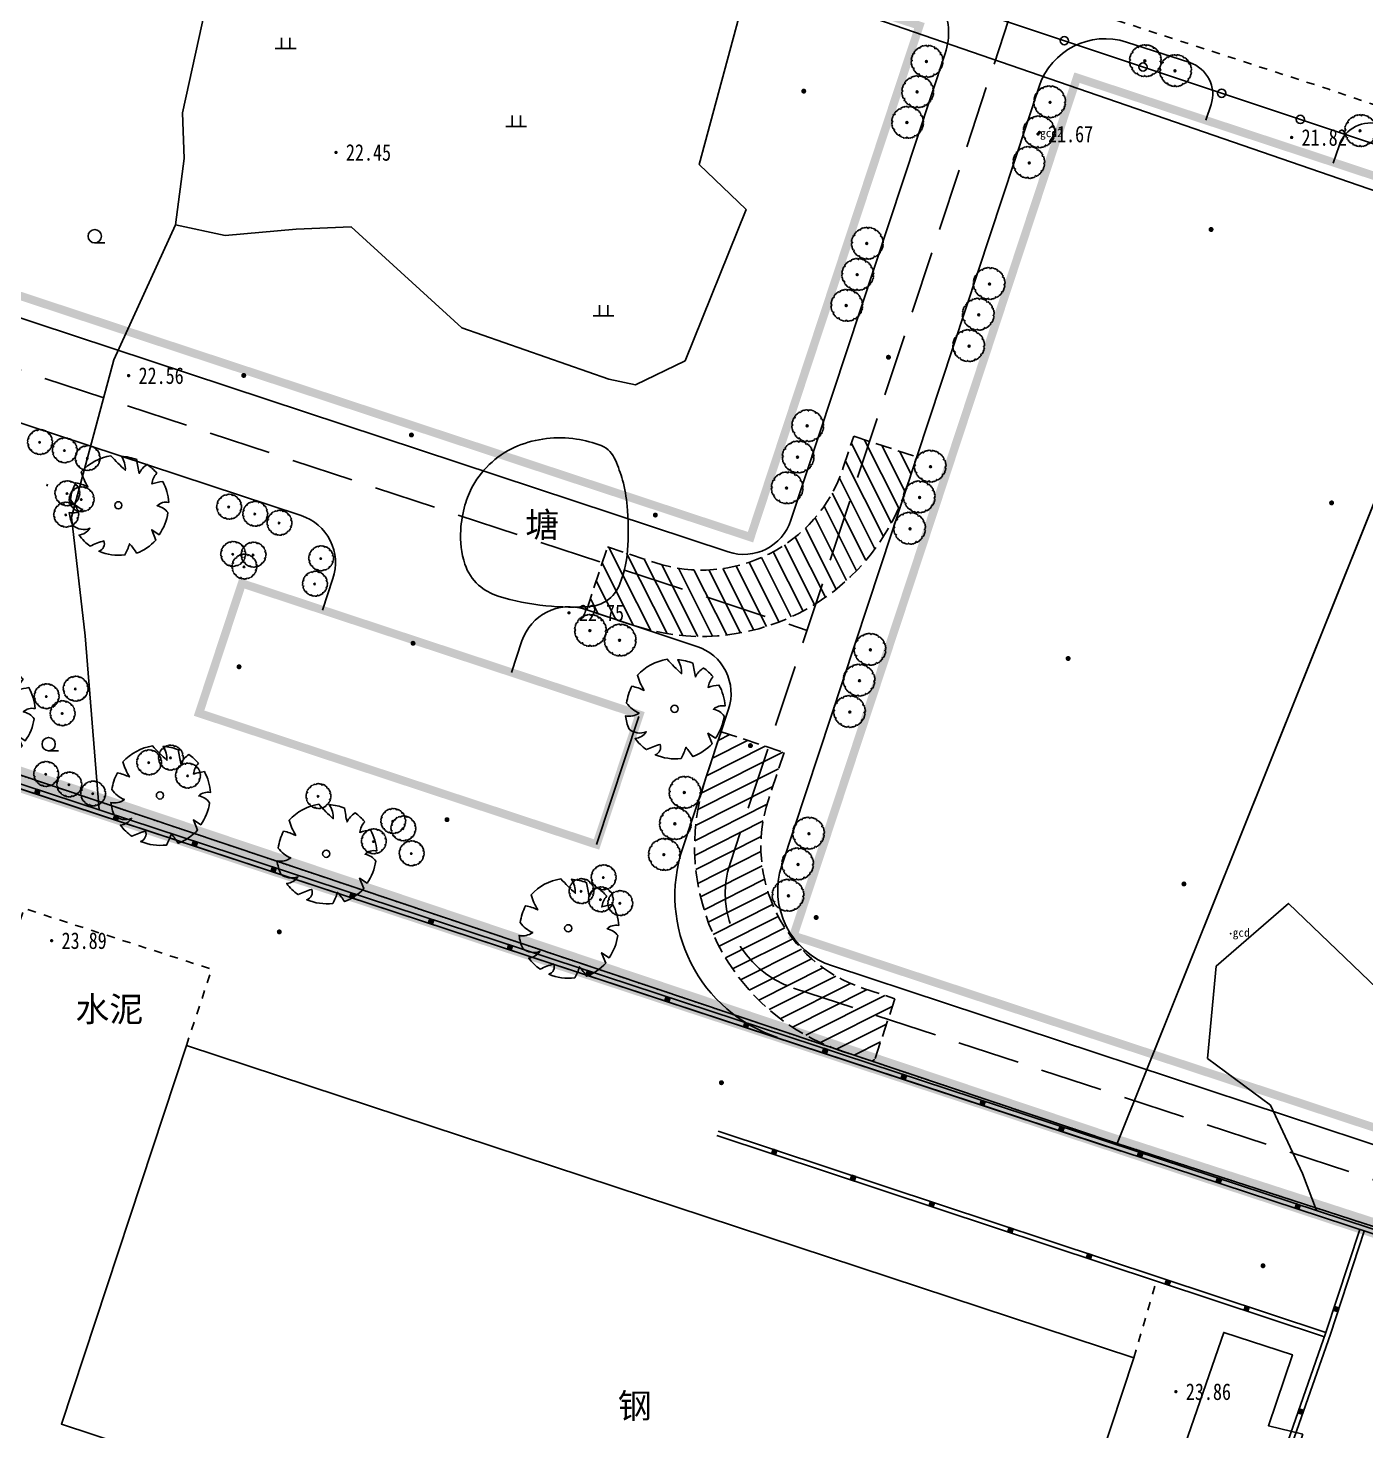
# Model space of a CAD drawing. Extents: x 423070 to 423610, y 3455986 to 3456411.
# Drawn here: x 423301.1 to 423381.7, y 3456156.4 to 3456241 of the extents above; entities that cross this region are included whole.
import ezdxf
from ezdxf.enums import TextEntityAlignment as Align

# ---------------------------------------------------------------- set-up
doc = ezdxf.new("R2010")
doc.units = 0
doc.header["$LTSCALE"] = 0.5
doc.header["$PDSIZE"] = 0.2
for name, pattern in [('ACAD_ISO10W100', [18, 12, -3, 0, -3]), ('CENTERX2', [4, 2.5, -0.5, 0.5, -0.5]), ('DASH', [0.35, 0.25, -0.1]), ('X6', [2, 1, -1])]:
    doc.linetypes.add(name, pattern=pattern)
doc.layers.get('0').update_dxf_attribs({"linetype": 'CONTINUOUS'})
for name, color, linetype in [('0 - 绿化2', 74, 'CONTINUOUS'), ('0 - 规划--用地红线', 6, 'CONTINUOUS'), ('0 - 转弯半径', 2, 'CONTINUOUS'), ('AXIS_外部', 171, 'CONTINUOUS'), ('DLSS', 4, 'CONTINUOUS'), ('GCD', 1, 'CONTINUOUS'), ('GIS_LX', 7, 'CONTINUOUS'), ('JMD', 6, 'CONTINUOUS'), ('LV', 3, 'CONTINUOUS'), ('SXSS', 5, 'CONTINUOUS'), ('TREE', 3, 'CONTINUOUS'), ('ZBTZ', 3, 'CONTINUOUS'), ('ZDH', 1, 'CONTINUOUS'), ('围墙线', 32, 'CONTINUOUS'), ('道路中线', 1, 'CENTERX2'), ('道路线', 142, 'CONTINUOUS')]:
    doc.layers.add(name, color=color, linetype=linetype)
doc.layers.add('ASSIST', color=7, linetype='CONTINUOUS', plot=False)
doc.styles.get("Standard").update_dxf_attribs({"font": 'rs.shx', "bigfont": 'hztxt.shx'})
doc.styles.add('宋体', font='')
doc.styles.add('正等线体', font='simhei.ttf')
doc.styles.get('宋体').set_extended_font_data('SimSun')
doc.linetypes.add('10421', pattern='A,2,[150,AAA.SHX,S=0.5,R=0,X=0,Y=0.5],1e-11', length=2.00000000001)
doc.linetypes.add('1161', pattern='A,0,[149,AAA.SHX,S=0.15,R=0,X=0,Y=0],-1.6', length=1.6)
doc.linetypes.add('FENCELINE2', pattern='A,0.25,-0.1,[132,ltypeshp.shx,S=0.1,R=0,X=-0.1,Y=0],-0.1,1', length=1.45)

# ---------------------------------------------------------------- blocks, each defined once
blk = doc.blocks.new('GC200')
at = {"linetype": 'Continuous', "const_width": 0.2, "flags": 128}
blk.add_lwpolyline([(-0.1, 0, 1), (0.1, 0, 1)], format="xyb", close=True, dxfattribs=at)
blk = doc.blocks.new('gc208')
at = {"color": 250}
blk.add_line((0, -0.8), (1.2, -0.8), dxfattribs=at)
blk.add_circle((0, 0), 0.8, dxfattribs=at)
blk = doc.blocks.new('gc119')
at = {"color": 250}
for p, q in [((-1.25, 0), (1.25, 0)), ((-0.5, 1.3), (-0.5, 0)), ((0.5, 1.3), (0.5, 0))]:
    blk.add_line(p, q, dxfattribs=at)
blk = doc.blocks.new('gc164')
at = {"color": 250, "const_width": 0.3}
blk.add_lwpolyline([(-0.15, 0, 1), (0.15, 0, 1)], format="xyb", close=True, dxfattribs=at)
blk = doc.blocks.new('DX QQ')
at = {"color": 250}
for p, q in [((423301.5357879794, 3456195.112574907), (423301.4576506265, 3456194.875099532)), ((423301.7732633551, 3456195.034437554), (423301.5357879794, 3456195.112574907)), ((423301.4576506265, 3456194.875099532), (423301.6951260023, 3456194.796962179)), ((423301.6951260023, 3456194.796962179), (423301.7732633551, 3456195.034437554)), ((423306.2852954945, 3456193.54982785), (423306.2071581417, 3456193.312352475)), ((423306.5227708702, 3456193.471690497), (423306.2852954945, 3456193.54982785)), ((423306.4446335174, 3456193.234215122), (423306.5227708702, 3456193.471690497)), ((423306.2071581417, 3456193.312352475), (423306.4446335174, 3456193.234215122)), ((423311.0348030096, 3456191.987080793), (423310.9566656568, 3456191.749605418)), ((423310.9566656568, 3456191.749605418), (423311.1941410325, 3456191.671468065)), ((423311.2722783854, 3456191.90894344), (423311.0348030096, 3456191.987080793)), ((423311.1941410325, 3456191.671468065), (423311.2722783854, 3456191.90894344)), ((423315.7843105246, 3456190.424333737), (423315.7061731718, 3456190.186858361)), ((423315.7061731718, 3456190.186858361), (423315.9436485476, 3456190.108721008)), ((423316.0217859004, 3456190.346196384), (423315.7843105246, 3456190.424333737)), ((423315.9436485476, 3456190.108721008), (423316.0217859004, 3456190.346196384)), ((423320.5338180398, 3456188.86158668), (423320.4556806869, 3456188.624111304)), ((423320.4556806869, 3456188.624111304), (423320.6931560627, 3456188.545973951)), ((423320.7712934155, 3456188.783449327), (423320.5338180398, 3456188.86158668)), ((423320.6931560627, 3456188.545973951), (423320.7712934155, 3456188.783449327)), ((423325.2833255549, 3456187.298839623), (423325.205188202, 3456187.061364247)), ((423325.205188202, 3456187.061364247), (423325.4426635778, 3456186.983226894)), ((423325.5208009306, 3456187.22070227), (423325.2833255549, 3456187.298839623)), ((423325.4426635778, 3456186.983226894), (423325.5208009306, 3456187.22070227)), ((423330.03283307, 3456185.736092566), (423329.9546957171, 3456185.49861719)), ((423329.9546957171, 3456185.49861719), (423330.1921710929, 3456185.420479837)), ((423330.2703084457, 3456185.657955213), (423330.03283307, 3456185.736092566)), ((423330.1921710929, 3456185.420479837), (423330.2703084457, 3456185.657955213)), ((423334.782340585, 3456184.173345509), (423334.7042032322, 3456183.935870133)), ((423335.0198159608, 3456184.095208155), (423334.782340585, 3456184.173345509)), ((423334.941678608, 3456183.85773278), (423335.0198159608, 3456184.095208155)), ((423334.7042032322, 3456183.935870133), (423334.941678608, 3456183.85773278)), ((423339.5318481001, 3456182.610598451), (423339.4537107473, 3456182.373123076)), ((423339.4537107473, 3456182.373123076), (423339.6911861231, 3456182.294985723)), ((423339.7693234759, 3456182.532461098), (423339.5318481001, 3456182.610598451)), ((423339.6911861231, 3456182.294985723), (423339.7693234759, 3456182.532461098)), ((423344.2813556152, 3456181.047851395), (423344.2032182624, 3456180.810376019)), ((423344.2032182624, 3456180.810376019), (423344.4406936382, 3456180.732238666)), ((423344.518830991, 3456180.969714042), (423344.2813556152, 3456181.047851395)), ((423344.4406936382, 3456180.732238666), (423344.518830991, 3456180.969714042)), ((423349.0308631303, 3456179.485104338), (423348.9527257775, 3456179.247628962)), ((423348.9527257775, 3456179.247628962), (423349.1902011532, 3456179.169491609)), ((423349.2683385061, 3456179.406966985), (423349.0308631303, 3456179.485104338)), ((423349.1902011532, 3456179.169491609), (423349.2683385061, 3456179.406966985)), ((423353.7803706454, 3456177.922357281), (423353.7022332926, 3456177.684881905)), ((423353.7022332926, 3456177.684881905), (423353.9397086683, 3456177.606744552)), ((423354.0178460212, 3456177.844219928), (423353.7803706454, 3456177.922357281)), ((423353.9397086683, 3456177.606744552), (423354.0178460212, 3456177.844219928)), ((423358.5298781605, 3456176.359610224), (423358.4517408077, 3456176.122134848)), ((423358.4517408077, 3456176.122134848), (423358.6892161834, 3456176.043997495)), ((423358.7673535363, 3456176.281472871), (423358.5298781605, 3456176.359610224)), ((423358.6892161834, 3456176.043997495), (423358.7673535363, 3456176.281472871)), ((423363.2793856756, 3456174.796863167), (423363.2012483227, 3456174.559387791)), ((423363.5168610513, 3456174.718725814), (423363.2793856756, 3456174.796863167)), ((423363.2012483227, 3456174.559387791), (423363.4387236985, 3456174.481250438)), ((423363.4387236985, 3456174.481250438), (423363.5168610513, 3456174.718725814)), ((423345.9718809632, 3456173.399056753), (423345.8932121508, 3456173.161756905)), ((423345.8932121508, 3456173.161756905), (423346.130511999, 3456173.083088093)), ((423346.2091808114, 3456173.320387941), (423345.9718809632, 3456173.399056753)), ((423346.130511999, 3456173.083088093), (423346.2091808114, 3456173.320387941)), ((423368.0288931907, 3456173.23411611), (423367.9507558378, 3456172.996640734)), ((423368.2663685664, 3456173.155978756), (423368.0288931907, 3456173.23411611)), ((423368.1882312136, 3456172.918503381), (423368.2663685664, 3456173.155978756)), ((423367.9507558378, 3456172.996640734), (423368.1882312136, 3456172.918503381)), ((423350.7178779271, 3456171.825680505), (423350.6392091146, 3456171.588380657)), ((423350.6392091146, 3456171.588380657), (423350.8765089628, 3456171.509711844)), ((423350.9551777752, 3456171.747011693), (423350.7178779271, 3456171.825680505)), ((423350.8765089628, 3456171.509711844), (423350.9551777752, 3456171.747011693)), ((423372.7784007058, 3456171.671369053), (423372.7002633529, 3456171.433893677)), ((423372.7002633529, 3456171.433893677), (423372.9377387287, 3456171.355756324)), ((423373.0158760815, 3456171.5932317), (423372.7784007058, 3456171.671369053)), ((423372.9377387287, 3456171.355756324), (423373.0158760815, 3456171.5932317)), ((423355.4638748909, 3456170.252304256), (423355.3852060785, 3456170.015004408)), ((423355.3852060785, 3456170.015004408), (423355.6225059266, 3456169.936335596)), ((423355.7011747391, 3456170.173635444), (423355.4638748909, 3456170.252304256)), ((423355.6225059266, 3456169.936335596), (423355.7011747391, 3456170.173635444)), ((423377.5279082208, 3456170.108621996), (423377.449770868, 3456169.87114662)), ((423377.449770868, 3456169.87114662), (423377.6872462438, 3456169.793009267)), ((423377.7653835966, 3456170.030484643), (423377.5279082208, 3456170.108621996)), ((423377.6872462438, 3456169.793009267), (423377.7653835966, 3456170.030484643)), ((423360.2098718547, 3456168.678928008), (423360.1312030423, 3456168.441628159)), ((423360.1312030423, 3456168.441628159), (423360.3685028905, 3456168.362959347)), ((423360.4471717029, 3456168.600259196), (423360.2098718547, 3456168.678928008)), ((423360.3685028905, 3456168.362959347), (423360.4471717029, 3456168.600259196)), ((423364.9558688186, 3456167.105551759), (423364.8772000061, 3456166.868251911)), ((423364.8772000061, 3456166.868251911), (423365.1144998543, 3456166.789583099)), ((423365.1931686667, 3456167.026882947), (423364.9558688186, 3456167.105551759)), ((423365.1144998543, 3456166.789583099), (423365.1931686667, 3456167.026882947)), ((423369.7018657824, 3456165.532175511), (423369.6231969699, 3456165.294875663)), ((423369.9391656306, 3456165.453506699), (423369.7018657824, 3456165.532175511)), ((423369.8604968181, 3456165.21620685), (423369.9391656306, 3456165.453506699)), ((423369.6231969699, 3456165.294875663), (423369.8604968181, 3456165.21620685)), ((423374.4478627463, 3456163.958799263), (423374.3691939338, 3456163.721499414)), ((423374.6851625944, 3456163.88013045), (423374.4478627463, 3456163.958799263)), ((423374.606493782, 3456163.642830602), (423374.6851625944, 3456163.88013045)), ((423379.8312050347, 3456163.923881912), (423379.7531289995, 3456163.68638637)), ((423380.0687005772, 3456163.845805877), (423379.8312050347, 3456163.923881912)), ((423379.9906245421, 3456163.608310335), (423380.0687005772, 3456163.845805877)), ((423374.3691939338, 3456163.721499414), (423374.606493782, 3456163.642830602)), ((423379.7531289995, 3456163.68638637), (423379.9906245421, 3456163.608310335)), ((423377.6984959862, 3456157.746025027), (423377.6157260556, 3456157.510124331)), ((423377.6157260556, 3456157.510124331), (423377.851626752, 3456157.427354401)), ((423377.9343966827, 3456157.663255097), (423377.6984959862, 3456157.746025027)), ((423377.851626752, 3456157.427354401), (423377.9343966827, 3456157.663255097))]:
    blk.add_line(p, q, dxfattribs=at)
at = {"color": 250, "linetype": 'Continuous', "flags": 128}
blk.add_lwpolyline([(423396.546314216, 3456248.126778239), (423268.5258705572, 3456291.167449122), (423238.8494922072, 3456216.692342758), (423366.7200000008, 3456173.743884472), (423512.75, 3456126.452884479), (423525.7299999967, 3456165.742884479), (423517.7700000033, 3456186.892884479), (423510.4299999989, 3456189.392884478), (423509.6099999993, 3456190.144884479), (423509.539999999, 3456191.252884477), (423514.2400000023, 3456198.78388448), (423392.6499999989, 3456238.40988448)], close=True, dxfattribs=at)
at = {"color": 250, "linetype": 'Continuous'}
for centre in [(423363.5401471806, 3456240.23355179), (423368.2829121985, 3456238.650459883), (423373.0256772164, 3456237.067367976), (423377.7684422342, 3456235.484276069)]:
    blk.add_ellipse(centre, major_axis=(-0.1767766953947821, 0.1767766953947821), ratio=0.9999999986180679, start_param=0.463235836844591, end_param=6.746421144024177, dxfattribs=at)
for points in [[(423301.6154569908, 3456194.954768543), (423301.5357879794, 3456195.112574907), (423301.4576506265, 3456194.875099532)], [(423301.6154569908, 3456194.954768543), (423301.7732633551, 3456195.034437554), (423301.5357879794, 3456195.112574907)], [(423301.6154569908, 3456194.954768543), (423301.4576506265, 3456194.875099532), (423301.6951260023, 3456194.796962179)], [(423301.6154569908, 3456194.954768543), (423301.6951260023, 3456194.796962179), (423301.7732633551, 3456195.034437554)], [(423306.3649645059, 3456193.392021486), (423306.2852954945, 3456193.54982785), (423306.2071581417, 3456193.312352475)], [(423306.3649645059, 3456193.392021486), (423306.2071581417, 3456193.312352475), (423306.4446335174, 3456193.234215122)], [(423306.3649645059, 3456193.392021486), (423306.5227708702, 3456193.471690497), (423306.2852954945, 3456193.54982785)], [(423306.3649645059, 3456193.392021486), (423306.4446335174, 3456193.234215122), (423306.5227708702, 3456193.471690497)], [(423311.1144720211, 3456191.829274429), (423311.0348030096, 3456191.987080793), (423310.9566656568, 3456191.749605418)], [(423311.1144720211, 3456191.829274429), (423310.9566656568, 3456191.749605418), (423311.1941410325, 3456191.671468065)], [(423311.1144720211, 3456191.829274429), (423311.2722783854, 3456191.90894344), (423311.0348030096, 3456191.987080793)], [(423311.1144720211, 3456191.829274429), (423311.1941410325, 3456191.671468065), (423311.2722783854, 3456191.90894344)], [(423315.8639795361, 3456190.266527372), (423315.7843105246, 3456190.424333737), (423315.7061731718, 3456190.186858361)], [(423315.8639795361, 3456190.266527372), (423315.7061731718, 3456190.186858361), (423315.9436485476, 3456190.108721008)], [(423315.8639795361, 3456190.266527372), (423316.0217859004, 3456190.346196384), (423315.7843105246, 3456190.424333737)], [(423315.8639795361, 3456190.266527372), (423315.9436485476, 3456190.108721008), (423316.0217859004, 3456190.346196384)], [(423320.6134870512, 3456188.703780315), (423320.5338180398, 3456188.86158668), (423320.4556806869, 3456188.624111304)], [(423320.6134870512, 3456188.703780315), (423320.4556806869, 3456188.624111304), (423320.6931560627, 3456188.545973951)], [(423320.6134870512, 3456188.703780315), (423320.7712934155, 3456188.783449327), (423320.5338180398, 3456188.86158668)], [(423320.6134870512, 3456188.703780315), (423320.6931560627, 3456188.545973951), (423320.7712934155, 3456188.783449327)], [(423325.3629945663, 3456187.141033258), (423325.2833255549, 3456187.298839623), (423325.205188202, 3456187.061364247)], [(423325.3629945663, 3456187.141033258), (423325.205188202, 3456187.061364247), (423325.4426635778, 3456186.983226894)], [(423325.3629945663, 3456187.141033258), (423325.5208009306, 3456187.22070227), (423325.2833255549, 3456187.298839623)], [(423325.3629945663, 3456187.141033258), (423325.4426635778, 3456186.983226894), (423325.5208009306, 3456187.22070227)], [(423330.1125020814, 3456185.578286201), (423330.03283307, 3456185.736092566), (423329.9546957171, 3456185.49861719)], [(423330.1125020814, 3456185.578286201), (423329.9546957171, 3456185.49861719), (423330.1921710929, 3456185.420479837)], [(423330.1125020814, 3456185.578286201), (423330.2703084457, 3456185.657955213), (423330.03283307, 3456185.736092566)], [(423330.1125020814, 3456185.578286201), (423330.1921710929, 3456185.420479837), (423330.2703084457, 3456185.657955213)], [(423334.8620095965, 3456184.015539144), (423334.782340585, 3456184.173345509), (423334.7042032322, 3456183.935870133)], [(423334.8620095965, 3456184.015539144), (423335.0198159608, 3456184.095208155), (423334.782340585, 3456184.173345509)], [(423334.8620095965, 3456184.015539144), (423334.941678608, 3456183.85773278), (423335.0198159608, 3456184.095208155)], [(423334.8620095965, 3456184.015539144), (423334.7042032322, 3456183.935870133), (423334.941678608, 3456183.85773278)], [(423339.6115171116, 3456182.452792087), (423339.5318481001, 3456182.610598451), (423339.4537107473, 3456182.373123076)], [(423339.6115171116, 3456182.452792087), (423339.4537107473, 3456182.373123076), (423339.6911861231, 3456182.294985723)], [(423339.6115171116, 3456182.452792087), (423339.7693234759, 3456182.532461098), (423339.5318481001, 3456182.610598451)], [(423339.6115171116, 3456182.452792087), (423339.6911861231, 3456182.294985723), (423339.7693234759, 3456182.532461098)], [(423344.3610246267, 3456180.890045031), (423344.2813556152, 3456181.047851395), (423344.2032182624, 3456180.810376019)], [(423344.3610246267, 3456180.890045031), (423344.2032182624, 3456180.810376019), (423344.4406936382, 3456180.732238666)], [(423344.3610246267, 3456180.890045031), (423344.518830991, 3456180.969714042), (423344.2813556152, 3456181.047851395)], [(423344.3610246267, 3456180.890045031), (423344.4406936382, 3456180.732238666), (423344.518830991, 3456180.969714042)], [(423349.1105321418, 3456179.327297973), (423349.0308631303, 3456179.485104338), (423348.9527257775, 3456179.247628962)], [(423349.1105321418, 3456179.327297973), (423348.9527257775, 3456179.247628962), (423349.1902011532, 3456179.169491609)], [(423349.1105321418, 3456179.327297973), (423349.2683385061, 3456179.406966985), (423349.0308631303, 3456179.485104338)], [(423349.1105321418, 3456179.327297973), (423349.1902011532, 3456179.169491609), (423349.2683385061, 3456179.406966985)], [(423353.8600396569, 3456177.764550916), (423353.7803706454, 3456177.922357281), (423353.7022332926, 3456177.684881905)], [(423353.8600396569, 3456177.764550916), (423353.7022332926, 3456177.684881905), (423353.9397086683, 3456177.606744552)], [(423353.8600396569, 3456177.764550916), (423354.0178460212, 3456177.844219928), (423353.7803706454, 3456177.922357281)], [(423353.8600396569, 3456177.764550916), (423353.9397086683, 3456177.606744552), (423354.0178460212, 3456177.844219928)], [(423358.609547172, 3456176.201803859), (423358.5298781605, 3456176.359610224), (423358.4517408077, 3456176.122134848)], [(423358.609547172, 3456176.201803859), (423358.4517408077, 3456176.122134848), (423358.6892161834, 3456176.043997495)], [(423358.609547172, 3456176.201803859), (423358.7673535363, 3456176.281472871), (423358.5298781605, 3456176.359610224)], [(423358.609547172, 3456176.201803859), (423358.6892161834, 3456176.043997495), (423358.7673535363, 3456176.281472871)], [(423363.359054687, 3456174.639056802), (423363.2793856756, 3456174.796863167), (423363.2012483227, 3456174.559387791)], [(423363.359054687, 3456174.639056802), (423363.5168610513, 3456174.718725814), (423363.2793856756, 3456174.796863167)], [(423363.359054687, 3456174.639056802), (423363.2012483227, 3456174.559387791), (423363.4387236985, 3456174.481250438)], [(423363.359054687, 3456174.639056802), (423363.4387236985, 3456174.481250438), (423363.5168610513, 3456174.718725814)], [(423346.0511964811, 3456173.241072423), (423345.9718809632, 3456173.399056753), (423345.8932121508, 3456173.161756905)], [(423346.0511964811, 3456173.241072423), (423345.8932121508, 3456173.161756905), (423346.130511999, 3456173.083088093)], [(423346.0511964811, 3456173.241072423), (423346.2091808114, 3456173.320387941), (423345.9718809632, 3456173.399056753)], [(423346.0511964811, 3456173.241072423), (423346.130511999, 3456173.083088093), (423346.2091808114, 3456173.320387941)], [(423368.1085622021, 3456173.076309745), (423368.0288931907, 3456173.23411611), (423367.9507558378, 3456172.996640734)], [(423368.1085622021, 3456173.076309745), (423367.9507558378, 3456172.996640734), (423368.1882312136, 3456172.918503381)], [(423368.1085622021, 3456173.076309745), (423368.2663685664, 3456173.155978756), (423368.0288931907, 3456173.23411611)], [(423368.1085622021, 3456173.076309745), (423368.1882312136, 3456172.918503381), (423368.2663685664, 3456173.155978756)], [(423350.7971934449, 3456171.667696175), (423350.7178779271, 3456171.825680505), (423350.6392091146, 3456171.588380657)], [(423350.7971934449, 3456171.667696175), (423350.6392091146, 3456171.588380657), (423350.8765089628, 3456171.509711844)], [(423350.7971934449, 3456171.667696175), (423350.9551777752, 3456171.747011693), (423350.7178779271, 3456171.825680505)], [(423350.7971934449, 3456171.667696175), (423350.8765089628, 3456171.509711844), (423350.9551777752, 3456171.747011693)], [(423372.8580697172, 3456171.513562689), (423372.7784007058, 3456171.671369053), (423372.7002633529, 3456171.433893677)], [(423372.8580697172, 3456171.513562689), (423372.7002633529, 3456171.433893677), (423372.9377387287, 3456171.355756324)], [(423372.8580697172, 3456171.513562689), (423373.0158760815, 3456171.5932317), (423372.7784007058, 3456171.671369053)], [(423372.8580697172, 3456171.513562689), (423372.9377387287, 3456171.355756324), (423373.0158760815, 3456171.5932317)], [(423355.5431904088, 3456170.094319926), (423355.4638748909, 3456170.252304256), (423355.3852060785, 3456170.015004408)], [(423355.5431904088, 3456170.094319926), (423355.3852060785, 3456170.015004408), (423355.6225059266, 3456169.936335596)], [(423355.5431904088, 3456170.094319926), (423355.7011747391, 3456170.173635444), (423355.4638748909, 3456170.252304256)], [(423355.5431904088, 3456170.094319926), (423355.6225059266, 3456169.936335596), (423355.7011747391, 3456170.173635444)], [(423377.6075772323, 3456169.950815632), (423377.5279082208, 3456170.108621996), (423377.449770868, 3456169.87114662)], [(423377.6075772323, 3456169.950815632), (423377.449770868, 3456169.87114662), (423377.6872462438, 3456169.793009267)], [(423377.6075772323, 3456169.950815632), (423377.7653835966, 3456170.030484643), (423377.5279082208, 3456170.108621996)], [(423377.6075772323, 3456169.950815632), (423377.6872462438, 3456169.793009267), (423377.7653835966, 3456170.030484643)], [(423360.2891873726, 3456168.520943678), (423360.2098718547, 3456168.678928008), (423360.1312030423, 3456168.441628159)], [(423360.2891873726, 3456168.520943678), (423360.1312030423, 3456168.441628159), (423360.3685028905, 3456168.362959347)], [(423360.2891873726, 3456168.520943678), (423360.4471717029, 3456168.600259196), (423360.2098718547, 3456168.678928008)], [(423360.2891873726, 3456168.520943678), (423360.3685028905, 3456168.362959347), (423360.4471717029, 3456168.600259196)], [(423365.0351843364, 3456166.947567429), (423364.9558688186, 3456167.105551759), (423364.8772000061, 3456166.868251911)], [(423365.0351843364, 3456166.947567429), (423364.8772000061, 3456166.868251911), (423365.1144998543, 3456166.789583099)], [(423365.0351843364, 3456166.947567429), (423365.1931686667, 3456167.026882947), (423364.9558688186, 3456167.105551759)], [(423365.0351843364, 3456166.947567429), (423365.1144998543, 3456166.789583099), (423365.1931686667, 3456167.026882947)], [(423369.7811813002, 3456165.374191181), (423369.7018657824, 3456165.532175511), (423369.6231969699, 3456165.294875663)], [(423369.7811813002, 3456165.374191181), (423369.9391656306, 3456165.453506699), (423369.7018657824, 3456165.532175511)], [(423369.7811813002, 3456165.374191181), (423369.8604968181, 3456165.21620685), (423369.9391656306, 3456165.453506699)], [(423369.7811813002, 3456165.374191181), (423369.6231969699, 3456165.294875663), (423369.8604968181, 3456165.21620685)], [(423374.5271782641, 3456163.800814932), (423374.4478627463, 3456163.958799263), (423374.3691939338, 3456163.721499414)], [(423374.5271782641, 3456163.800814932), (423374.3691939338, 3456163.721499414), (423374.606493782, 3456163.642830602)], [(423374.5271782641, 3456163.800814932), (423374.6851625944, 3456163.88013045), (423374.4478627463, 3456163.958799263)], [(423374.5271782641, 3456163.800814932), (423374.606493782, 3456163.642830602), (423374.6851625944, 3456163.88013045)], [(423379.9109147884, 3456163.766096123), (423379.8312050347, 3456163.923881912), (423379.7531289995, 3456163.68638637)], [(423379.9109147884, 3456163.766096123), (423379.7531289995, 3456163.68638637), (423379.9906245421, 3456163.608310335)], [(423379.9109147884, 3456163.766096123), (423380.0687005772, 3456163.845805877), (423379.8312050347, 3456163.923881912)], [(423379.9109147884, 3456163.766096123), (423379.9906245421, 3456163.608310335), (423380.0687005772, 3456163.845805877)], [(423377.7750613691, 3456157.586689714), (423377.6984959862, 3456157.746025027), (423377.6157260556, 3456157.510124331)], [(423377.7750613691, 3456157.586689714), (423377.6157260556, 3456157.510124331), (423377.851626752, 3456157.427354401)], [(423377.7750613691, 3456157.586689714), (423377.9343966827, 3456157.663255097), (423377.6984959862, 3456157.746025027)], [(423377.7750613691, 3456157.586689714), (423377.851626752, 3456157.427354401), (423377.9343966827, 3456157.663255097)]]:
    blk.add_solid(points, dxfattribs=at)
at = {"layer": 'ASSIST', "color": 250, "linetype": 'Continuous'}
blk.add_line((423417.029073181, 3456222.379433878), (423312.750018448, 3456257.186835674), dxfattribs=at)
at = {"layer": 'DLSS', "color": 250, "linetype": 'X6', "flags": 128}
for points in [[(423287.8116447955, 3456212.485615743), (423299.9675773379, 3456249.80601701), (423303.897044678, 3456261.86510086), (423379.475127716, 3456237.30839539), (423419.3937869261, 3456223.62472343), (423416.1105612509, 3456214.052599682), (423405.2742209284, 3456181.388890766), (423404.0578875773, 3456180.910489602), (423397.9229145201, 3456182.962674298)], [(423299.3082687664, 3456183.411590624), (423300.8155085809, 3456187.919363358), (423312.1290537463, 3456184.246358494), (423310.6016089749, 3456179.662817073)], [(423367.7249860101, 3456160.820587924), (423369.0885615722, 3456165.44051053)]]:
    blk.add_lwpolyline(points, dxfattribs=at)
at = {"layer": 'GCD', "color": 250, "linetype": 'Continuous', "flags": 128}
blk.add_lwpolyline([(423238.7456364722, 3456215.477870502), (423366.964984525, 3456173.289410292)], dxfattribs=at)
at = {"layer": 'GIS_LX', "color": 250}
for points in [[(423396.5463142159, 3456248.126778239), (423366.7199999988, 3456173.743884479), (423238.8494922072, 3456216.692342758), (423268.5258705571, 3456291.167449122)], [(423392.6499999985, 3456238.40988448), (423514.2400000021, 3456198.78388448), (423509.5399999991, 3456191.252884478), (423509.6099999994, 3456190.144884479), (423510.4299999997, 3456189.392884479), (423517.7700000033, 3456186.892884479), (423525.7299999967, 3456165.742884479), (423512.75, 3456126.452884479), (423366.7199999988, 3456173.743884479)]]:
    blk.add_lwpolyline(points, close=True, dxfattribs=at)
blk.add_lwpolyline([(423366.7199999988, 3456173.743884479), (423238.8494922072, 3456216.692342758), (423268.5258705571, 3456291.167449122), (423396.5463142159, 3456248.126778239), (423392.6499999987, 3456238.40988448)], dxfattribs=at)
at = {"layer": 'JMD', "color": 250, "linetype": 'Continuous'}
for p, q in [((423410.8928618668, 3456158.835667285), (423238.5591348369, 3456215.539235787)), ((423410.9807005868, 3456159.101532808), (423238.6466486721, 3456215.805208208)), ((423379.2244005642, 3456162.080312778), (423342.5832997788, 3456174.22744185)), ((423379.3125096341, 3456162.346088608), (423342.6714088487, 3456174.49321768)), ((423381.3536877215, 3456168.555044991), (423379.3125096341, 3456162.346088608)), ((423381.6196827291, 3456168.467599832), (423379.5785046418, 3456162.258643448)), ((423379.3125096341, 3456162.346088608), (423357.622185767, 3456100.526989991)), ((423379.5767184141, 3456162.253386286), (423357.886394547, 3456100.434287669))]:
    blk.add_line(p, q, dxfattribs=at)
at = {"layer": 'JMD', "color": 250, "linetype": 'Continuous', "flags": 128}
for points in [[(423310.6016089749, 3456179.662817073), (423367.7249860101, 3456160.820587924), (423360.1918132259, 3456137.982511504), (423303.0684361907, 3456156.824740652)], [(423377.915119005, 3456156.217885531), (423375.8415675458, 3456156.729919414), (423377.2835200085, 3456161.004811123), (423373.1483337957, 3456162.350389566), (423367.7637296771, 3456146.800090578), (423374.0049220587, 3456144.563638069)]]:
    blk.add_lwpolyline(points, close=True, dxfattribs=at)
at = {"layer": 'SXSS', "color": 250, "linetype": '10421', "flags": 128}
blk.add_lwpolyline([(423327.8749156696, 3456213.397073206, 0.06087025581713711), (423327.3984885699, 3456212.236075641, 0.04986276475617878), (423327.1423753956, 3456210.727535772, 0.09596693135838198), (423327.3960392512, 3456208.67258227, 0.1330829500552437), (423328.2196393614, 3456207.41214289, 0.1075064715285905), (423329.3918444128, 3456206.751499664, 0.04879340632073886), (423332.2701573131, 3456206.163488233, 0.04656158299394387), (423334.9987117485, 3456206.133603917, 0.130074415129086), (423335.9328606258, 3456206.464888233, 0.1521235763718487), (423336.7393287275, 3456207.484153493, 0.08142021374153795), (423337.2255793278, 3456209.823338144, 0.03158404376768109), (423337.1770112818, 3456212.172001808, 0.04650685614581271), (423336.8961357555, 3456213.744350095, 0.03628549970378913), (423336.470400135, 3456214.939306903, 0.07529179680897964), (423336.1416040787, 3456215.457855405, 0.1253362779413549), (423335.6174440035, 3456215.821111241, 0.0509214433566029), (423334.1180938449, 3456216.211797046, 0.06736144744199618), (423332.3095276491, 3456216.245489652, 0.06844538528934642), (423330.5855222005, 3456215.800556151, 0.08424048129921448), (423329.0305275531, 3456214.831423461, 0.08379141525859754)], format="xyb", close=True, dxfattribs=at)
at = {"layer": 'ZBTZ', "color": 250, "linetype": '1161', "flags": 128}
for points in [[(423337.6719165912, 3456219.490904199), (423340.6705428814, 3456220.936173307), (423344.348254287, 3456230.065761345), (423341.511561511, 3456232.767378441), (423344.5912866854, 3456244.175847362), (423312.7886734196, 3456254.911947351), (423311.9302159457, 3456243.040134971), (423310.3703380342, 3456235.881221721), (423310.4610103096, 3456233.132974139), (423309.9382666198, 3456229.134757652), (423312.9381811499, 3456228.489708782), (423317.2291977672, 3456228.869149155), (423320.5328998807, 3456229.020925778), (423327.2031597263, 3456222.930767877), (423336.077246485, 3456219.832023419), (423337.6719165912, 3456219.490904199)], [(423344.5912866854, 3456244.175847362), (423413.8935864517, 3456220.274833144), (423412.2272218073, 3456213.209403072), (423415.4754003593, 3456212.138050132)], [(423309.9382666198, 3456229.134757652), (423306.2289379578, 3456220.990621274), (423303.6683035454, 3456211.508602155), (423304.4967428905, 3456204.359461151), (423305.3394669137, 3456193.861037134)], [(423395.4874215341, 3456170.026878363), (423389.078995007, 3456176.001456805), (423382.3988333952, 3456183.091241577), (423377.0446437871, 3456188.215941463), (423372.6935209624, 3456184.439519684), (423372.1600769143, 3456178.873200963), (423375.9618227077, 3456176.056860803), (423377.8954689735, 3456171.930594528), (423378.7389654154, 3456169.710143614)]]:
    blk.add_lwpolyline(points, dxfattribs=at)
at = {"layer": 'ZDH', "color": 250, "linetype": 'Continuous'}
for p in [(423361.951, 3456234.609, 21.666), (423373.565, 3456186.399, 22.023)]:
    blk.add_point(p, dxfattribs=at)
at = {"layer": 'GCD', "color": 250, "linetype": 'Continuous'}
ref = blk.add_blockref('GC200', (423361.951, 3456234.609, 21.666), dxfattribs=dict(at, xscale=0.5, yscale=0.5, zscale=0.5))
ref.add_attrib('height', '21.67', dxfattribs={"linetype": 'Continuous', "height": 1, "style": '正等线体', "width": 0.8}).set_placement((423362.551, 3456234.609, 21.666), align=Align.MIDDLE_LEFT)
ref = blk.add_blockref('GC200', (423377.2416, 3456234.3997, 21.82), dxfattribs=dict(at, xscale=0.5, yscale=0.5, zscale=0.5))
ref.add_attrib('height', '21.82', dxfattribs={"linetype": 'Continuous', "height": 1, "style": '正等线体', "width": 0.8}).set_placement((423377.8416, 3456234.3997, 21.82), align=Align.MIDDLE_LEFT)
ref = blk.add_blockref('GC200', (423319.6221, 3456233.498, 22.4512), dxfattribs=dict(at, xscale=0.5, yscale=0.5, zscale=0.5))
ref.add_attrib('height', '22.45', dxfattribs={"linetype": 'Continuous', "height": 1, "style": '正等线体', "width": 0.8}).set_placement((423320.2221, 3456233.498, 22.4512), align=Align.MIDDLE_LEFT)
ref = blk.add_blockref('GC200', (423307.1183, 3456220.0408, 22.5605), dxfattribs=dict(at, xscale=0.5, yscale=0.5, zscale=0.5))
ref.add_attrib('height', '22.56', dxfattribs={"linetype": 'Continuous', "height": 1, "style": '正等线体', "width": 0.8}).set_placement((423307.7183, 3456220.0408, 22.5605), align=Align.MIDDLE_LEFT)
ref = blk.add_blockref('GC200', (423333.6682, 3456205.7385, 22.7461), dxfattribs=dict(at, xscale=0.5, yscale=0.5, zscale=0.5))
ref.add_attrib('height', '22.75', dxfattribs={"linetype": 'Continuous', "height": 1, "style": '正等线体', "width": 0.8}).set_placement((423334.2682, 3456205.7385, 22.7461), align=Align.MIDDLE_LEFT)
ref = blk.add_blockref('GC200', (423302.476, 3456185.9745, 23.8859), dxfattribs=dict(at, xscale=0.5, yscale=0.5, zscale=0.5))
ref.add_attrib('height', '23.89', dxfattribs={"linetype": 'Continuous', "height": 1, "style": '正等线体', "width": 0.8}).set_placement((423303.076, 3456185.9745, 23.8859), align=Align.MIDDLE_LEFT)
ref = blk.add_blockref('GC200', (423370.263, 3456158.7818, 23.8608), dxfattribs=dict(at, xscale=0.5, yscale=0.5, zscale=0.5))
ref.add_attrib('height', '23.86', dxfattribs={"linetype": 'Continuous', "height": 1, "style": '正等线体', "width": 0.8}).set_placement((423370.863, 3456158.7818, 23.8608), align=Align.MIDDLE_LEFT)
at = {"layer": 'ZBTZ', "color": 250, "linetype": 'Continuous', "xscale": 0.5, "yscale": 0.5}
for name, p in [('gc119', (423316.5873204633, 3456239.759201947)), ('gc164', (423347.8244678611, 3456237.192923099)), ('gc119', (423330.4880108104, 3456235.070267671)), ('gc164', (423372.3834084225, 3456228.852564488)), ('gc208', (423305.0755932252, 3456228.445251899)), ('gc119', (423335.7526395658, 3456223.636132964)), ('gc164', (423352.9317269797, 3456221.146843566)), ('gc164', (423314.059555823, 3456220.050598932)), ('gc164', (423324.1719948363, 3456216.462063166)), ('gc164', (423379.6504731269, 3456212.367794313)), ('gc164', (423338.8768500457, 3456211.634173693)), ('gc164', (423324.266502686, 3456203.902189168)), ('gc164', (423363.7636509358, 3456202.987439603)), ('gc164', (423313.7760303309, 3456202.485661912)), ('gc208', (423302.2963446826, 3456197.823822127)), ('gc164', (423344.6103068304, 3456197.732947879)), ('gc164', (423326.3138366157, 3456193.267706141)), ('gc164', (423370.7481228106, 3456189.392212864)), ('gc164', (423348.5731370265, 3456187.370216785)), ('gc164', (423316.2046444336, 3456186.505297923)), ('gc164', (423342.8604844431, 3456177.409184453)), ('gc164', (423375.5157085552, 3456166.373377486))]:
    blk.add_blockref(name, p, dxfattribs=at)
at = {"layer": 'DLSS', "color": 250, "linetype": 'X6', "style": '宋体'}
blk.add_text('水泥', height=1.5, dxfattribs=at).set_placement((423305.9578149329, 3456181.870389347), align=Align.MIDDLE)
at = {"layer": 'JMD', "color": 250, "linetype": 'Continuous', "style": '宋体'}
blk.add_text('钢', height=1.5, dxfattribs=at).set_placement((423337.6397105918, 3456157.95389753), align=Align.MIDDLE)
at = {"layer": 'SXSS', "color": 250, "linetype": '10421', "style": '宋体'}
blk.add_text('塘', height=1.5, dxfattribs=at).set_placement((423332.062937209, 3456211.086804578), align=Align.MIDDLE)
at = {"layer": 'ZDH', "color": 250, "linetype": 'Continuous', "style": '宋体'}
for s, p in [('gcd2', (423362.076, 3456234.4215, 21.666)), ('gcd', (423373.69, 3456186.2115, 22.023))]:
    blk.add_text(s, height=0.5, dxfattribs=at).set_placement(p)
blk = doc.blocks.new('2')
at = {"layer": '0 - 转弯半径', "linetype": 'DASH', "ltscale": 5}
h = blk.add_hatch(dxfattribs=at)
h.set_pattern_fill('ANSI31', color=10, scale=0.5, angle=-7.63333123551244e-14, style=0)
h.set_pattern_definition([(315.5944152753889, (-15.52353204181054, 329.2513890968985), (-0.5554130514071853, -0.5670585550245747), [])])
edge = h.paths.add_edge_path()
edge.add_line((-60.15543511789292, 432.4139152166899), (-57.15559656219557, 432.4450381693896))
edge.add_line((-57.15559656219557, 432.4450381717179), (-57.11409929208457, 428.4452534301672))
edge.add_line((-57.11409929161891, 428.4452534290613), (-60.11393784824759, 428.4141304763616))
edge.add_arc((-60.0205689901486, 419.4146148084474), 9.000000000147832, -269.4055847242549, -179.405584727227)
edge.add_line((-69.02008465770268, 419.3212459498245), (-68.9993350775876, 417.321262467296))
edge.add_line((-68.99933507712558, 417.321262467718), (-72.99912076350302, 417.2798563093602))
edge.add_line((-72.99912076396868, 417.2798563094111), (-73.019869399257, 419.2797486806521))
edge.add_arc((-60.0205689901486, 419.4146148089203), 12.9999999999629, -269.40558472768726, -179.40558472768726, ccw=False)
at = {"layer": '0 - 转弯半径', "color": 10, "linetype": 'DASH', "ltscale": 8}
blk.add_lwpolyline([(-60.15543511789292, 432.4139152166899), (-57.15559656219557, 432.4450381717179), (-57.11409929161891, 428.4452534290613), (-60.11393784778193, 428.4141304754303, 0.4142135623601105), (-69.02008465770268, 419.3212459498245), (-68.99933507712558, 417.321262467718), (-72.99912076396868, 417.2798563094111), (-73.019869399257, 419.2797486804775, -0.4142135623739207)], format="xyb", close=True, dxfattribs=at)
blk = doc.blocks.new('BRANCHD', base_point=(0.5, 0.5))
for p, q in [((0.9505596254410227, 0.743297436128509), (0.9314632446002771, 0.7538736432298557)), ((0.9620405252218217, 0.6940026134366691), (0.9505596254410227, 0.743297436128509)), ((0.9742183128197739, 0.6874965599933831), (0.9620405252218217, 0.6940026134366691)), ((0.9697365129869726, 0.5872572432749065), (0.9936420849502089, 0.5940171824764761)), ((0.9697365129869726, 0.5708106159599874), (0.9697365129869726, 0.5872572432749065)), ((1.008048233500921, 0.5502635966295678), (0.9697365129869726, 0.5708106159599874)), ((0.9865236434099081, 0.6682046705638996), (0.9742183128197739, 0.6874965599933831)), ((0.9820690817241038, 0.647302361335638), (0.9865236434099081, 0.6682046705638996)), ((0.9972671223133035, 0.6196268809602271), (0.9820690817241038, 0.647302361335638)), ((0.9936420849502089, 0.5940171824764761), (0.9972671223133035, 0.6196268809602271)), ((0.9984505427080577, 0.5038736432298557), (1.008135802567131, 0.5200449615237905)), ((1.008135802567131, 0.5200449615237905), (1.008048233500921, 0.5502635966295678))]:
    blk.add_line(p, q)
blk = doc.blocks.new('M_F16')
at = {"xscale": 1016, "yscale": 1016, "zscale": 1016}
for rotation in [90, 59.99999999999999, 30, 150, 180, 120, 330.0000000000001, 210, 240, 270, 300.0000000000001]:
    blk.add_blockref('BRANCHD', (3.124359207393354, 9.368290181118937), dxfattribs=dict(at, rotation=rotation))
blk.add_blockref('BRANCHD', (3.124359207393354, 9.368290181118937), dxfattribs=at)
at = {"width": 0.8, "flags": 9}
for tag in ['YSIZE', 'XSIZE']:
    blk.add_attdef(tag, (0, 0), '', height=0.2, dxfattribs=at)
blk = doc.blocks.new('SHU1')
at = {"layer": 'LV'}
for radius in [137.0803697446858, 92.08036974468578]:
    blk.add_circle((214.3473108799662, 644.2428697632859), radius, dxfattribs=at)
at = {"layer": 'LV', "xscale": 4.5, "yscale": 4.5, "zscale": 4.5}
blk.add_blockref('M_F16', (267.2648280521389, 678.3204370527528), dxfattribs=at)
blk = doc.blocks.new('$plan$00003853')
at = {"layer": '0 - 绿化2'}
blk.add_lwpolyline([(226.702024838014, 1019.929047979131, -0.06477872806184322), (481.9213577058108, 928.49398906852, -0.140501785630193), (395.9463747896079, 691.4225548707691, 0.02269336073302618), (674.7338567727711, 782.2200865018167, -0.0794516830644617), (887.2319761298713, 533.3749336047986, 0.1678905001480243), (592.4606173204083, 467.5217577061412, 0.02731515902255442), (999.247784630541, 344.8278427665791, -0.1722772323829249), (997.7712356857082, -362.2282587137961, -0.06672290151719466), (653.8713170764386, -388.5695290773583, -0.06230469728606661), (849.4390668381529, -571.8180826352327, -0.09134196108093114), (592.4606173186912, -836.3711252322755, -0.143438838506674), (285.407118541887, -704.66477341891, 0.2132934488043415), (365.6011847962509, -985.6264894858832, -0.06819103157474234), (88.8928793608502, -1047.101288133352, -0.2787536097679434), (-132.1856398320233, -757.3473136537141, 0.2212102108208227), (-146.452026830113, -1029.117566577021, -0.081068476775556), (-463.8034184522694, -928.5655715028843, 0.03482182118262872), (-500.6498383060389, -625.6409623232976, 0.4317680255896217), (-644.1186627832649, -818.2870462613791, -0.134445018065226), (-967.3711564288533, -375.3988938903203, -0.05482891815683604), (-807.7033370712015, -177.8393661719965, 0.03532300108860412), (-1050.864620765031, -141.1465369584257, -0.1158471980240617), (-1000.585277166188, 341.9991218972136), (-767.2246181044611, 368.3403922587604), (-931.4193693945126, 456.6892589966083, -0.1207895354478838), (-611.189097863331, 836.2995427680144, -0.1929538012879852), (-377.8284389221226, 704.5931905146863, 0.2486703648576644), (-432.1389315212728, 953.0957470639842, -0.109754010164047), (15.2000396316289, 1047.029705671819, -0.04556295219914658), (76.61074023108813, 823.1289081706054, 0.1661264407836189)], format="xyb", close=True, dxfattribs=at)
blk.add_circle((13.29732688126387, -7.221936744826962), 75.6187625139059, dxfattribs=at)

msp = doc.modelspace()

# ---------------------------------------------------------------- linework, layer by layer
at = {"linetype": 'Continuous'}
msp.add_line((423337.8773916489, 3456199.479713336), (423335.3312279502, 3456191.773121711), dxfattribs=at)
at = {"color": 1, "linetype": 'Continuous', "flags": 128}
msp.add_lwpolyline([(423396.5463142163, 3456248.12677824), (423268.5258705575, 3456291.167449122), (423238.8494922075, 3456216.692342758), (423366.7200000011, 3456173.743884472), (423512.7500000003, 3456126.45288448), (423525.729999997, 3456165.742884479), (423517.7700000036, 3456186.892884479), (423510.4299999992, 3456189.392884478), (423509.6099999996, 3456190.144884479), (423509.5399999993, 3456191.252884478), (423514.2400000026, 3456198.78388448), (423392.6499999992, 3456238.409884481)], close=True, dxfattribs=at)
at = {"linetype": 'Continuous', "ltscale": 2, "const_width": 0.5}
for points in [[(423293.8319229698, 3456227.078464618), (423304.0212068761, 3456257.918842267), (423354.8014838657, 3456241.141659283), (423344.6121999596, 3456210.301281635)], [(423364.2966740276, 3456238.004564483), (423410.3293559363, 3456222.7959289), (423393.2384634738, 3456171.066132894), (423347.2057815651, 3456186.274768477)], [(423311.3653679817, 3456199.691148989), (423313.9503340964, 3456207.515185684), (423337.9161940662, 3456199.59715841), (423335.3312279515, 3456191.773121716)]]:
    msp.add_lwpolyline(points, close=True, dxfattribs=at)
at = {"layer": '0 - 规划--用地红线', "color": 1, "linetype": 'ACAD_ISO10W100', "ltscale": 2, "const_width": 1}
msp.add_lwpolyline([(423396.5463142163, 3456248.126778239), (423268.5258705575, 3456291.167449122), (423238.8494922075, 3456216.692342758), (423366.7200000011, 3456173.743884472), (423512.7500000003, 3456126.452884479), (423525.7299999971, 3456165.742884479), (423517.7700000036, 3456186.892884479), (423510.4299999992, 3456189.392884478), (423509.6099999997, 3456190.144884479), (423509.5399999993, 3456191.252884477), (423514.2400000027, 3456198.78388448), (423392.6499999993, 3456238.40988448)], close=True, dxfattribs=at)
at = {"layer": '0 - 规划--用地红线', "color": 1, "linetype": 'ACAD_ISO10W100', "ltscale": 0.0005}
msp.add_lwpolyline([(423396.5463142163, 3456248.126778239), (423268.5258705575, 3456291.167449122), (423238.8494922075, 3456216.692342758), (423366.7200000011, 3456173.743884472), (423512.7500000003, 3456126.452884479), (423525.7299999971, 3456165.742884479), (423517.7700000036, 3456186.892884479), (423510.4299999992, 3456189.392884478), (423509.6099999997, 3456190.144884479), (423509.5399999993, 3456191.252884477), (423514.2400000027, 3456198.78388448), (423392.6499999993, 3456238.40988448)], close=True, dxfattribs=at)
at = {"layer": 'AXIS_外部', "linetype": 'DASH', "ltscale": 30}
for p, q in [((423360.4794657353, 3456242.38915668), (423343.3993149238, 3456190.691872925)), ((423292.0877125601, 3456223.163647029), (423348.0220220354, 3456204.683634702)), ((423347.2141721423, 3456183.112501949), (423404.7360341474, 3456164.10798166))]:
    msp.add_line(p, q, dxfattribs=at)
at = {"layer": 'AXIS_外部'}
for p, q in [((423367.2883118833, 3456240.146508489), (423371.1030427943, 3456238.909883284)), ((423356.3531503498, 3456239.462834765), (423347.0557218655, 3456211.321877239)), ((423362.0149664543, 3456237.473739815), (423346.4988395566, 3456190.5103597)), ((423372.0732347711, 3456235.435283843), (423372.385335346, 3456236.379933113)), ((423379.7526834894, 3456232.85895938), (423380.0977545831, 3456233.903402045)), ((423294.948223903, 3456225.378063422), (423343.2660363773, 3456209.41444863)), ((423294.2701142645, 3456219.28311379), (423317.531861808, 3456211.597716663)), ((423302.2340058424, 3456213.492446949), (423302.1963607051, 3456213.378504668)), ((423318.8118714574, 3456205.908993141), (423319.4392904175, 3456207.808031175)), ((423334.6232041012, 3456205.950946028), (423341.3837794976, 3456203.717334532)), ((423330.2060996529, 3456202.144479384), (423330.8335186131, 3456204.043517418)), ((423343.2912081072, 3456199.927649044), (423340.5106468669, 3456191.511595519)), ((423349.5506519387, 3456184.446887167), (423402.4674201077, 3456166.963833606))]:
    msp.add_line(p, q, dxfattribs=at)
for centre, radius, start, end in [((423352.5550742848, 3456240.717672684), 3.999999999952785, 341.7170761628842, 72.03880839637583), ((423365.9955488355, 3456236.158604039), 4.192209227009911, 72.03880839637583, 161.7170761628842), ((423370.4862973135, 3456237.007352072), 1.999999999921123, 341.7170761628842, 72.03880839637583), ((423381.9967926154, 3456233.275983086), 1.999999999921123, 72.03880839637583, 161.7170761628842), ((423316.5907333687, 3456208.749159615), 3, 341.7170761628842, 71.717076162886), ((423344.2071648167, 3456212.263005679), 3, 251.717076162886, 341.7170761628842), ((423333.682075662, 3456203.102388979), 3, 71.717076162886, 161.7170761628842), ((423340.4426510584, 3456200.868777483), 3, 341.7170761628842, 71.717076162886), ((423349.0563180132, 3456188.688210201), 9, 161.7170761628842, 251.7870627826996), ((423351.0565308346, 3456189.004554197), 4.8, 161.7170761628842, 251.7170761565479)]:
    msp.add_arc(centre, radius, start, end, dxfattribs=at)
at = {"layer": 'AXIS_外部', "linetype": 'DASH', "ltscale": 30}
msp.add_arc((423349.0964290214, 3456188.809616046), 6, 161.7170761628842, 251.7170761565479, dxfattribs=at)
at = {"layer": '围墙线', "color": 41, "linetype": 'FENCELINE2', "ltscale": 10, "const_width": 0.5}
msp.add_lwpolyline([(423410.9025632342, 3456158.864057432), (423238.5176593372, 3456215.584464838), (423257.6386781698, 3456264.250964903)], dxfattribs=at)

# ---------------------------------------------------------------- block references
at = {"linetype": 'Continuous'}
msp.add_blockref('DX QQ', (0, 0), dxfattribs=at)
at = {"layer": '0 - 绿化2', "xscale": 0.002879999999999999, "yscale": -0.00288, "zscale": 0.00288, "rotation": 118.0922593969319}
for p in [(423306.5346128462, 3456212.198855876), (423298.4669929746, 3456199.770592019), (423340.0730597934, 3456199.929150775), (423309.0444147047, 3456194.708084665), (423319.0689301083, 3456191.188491534), (423333.6615104476, 3456186.694388928)]:
    msp.add_blockref('$plan$00003853', p, dxfattribs=at)
at = {"layer": 'TREE', "extrusion": (4.656131759467106e-15, -3.21018000818511e-15, -1)}
for p, xscale, yscale, zscale, rotation in [((-423354.9411633933, 3456239.004555117), 0.0004110838609215419, 0.0004110836464220474, -0.0004110837350400002, 113.2171385479635), ((-423368.108090773, 3456239.038409791), 0.0004110838609215419, 0.0004110836464220474, -0.0004110837350400002, 113.2171385479635), ((-423369.9280318978, 3456238.442750072), 0.0004110838609215419, 0.0004110836464220474, -0.0004110837350400002, 113.2171385479635), ((-423354.3783628218, 3456237.168851515), 0.0004110838609215419, 0.0004110836464220474, -0.0004110837350400002, 113.2171385479635), ((-423353.7677656678, 3456235.322298967), 0.0004110838609215419, 0.0004110836464220474, -0.0004110837350400002, 113.2171385479635), ((-423381.0851836268, 3456234.82740498), 0.0004110838609215419, 0.0004110836464220474, -0.0004110837350400002, 113.2171385479635), ((-423351.3410993477, 3456228.034409284), 0.0004110838609215419, 0.0004110836464220474, -0.0004110837350400002, 113.2171385479635), ((-423350.7632999608, 3456226.151322676), 0.0004110838609215419, 0.0004110836464220474, -0.0004110837350400002, 113.2171385479635), ((-423350.1027223862, 3456224.28718927), 0.0004110838609215419, 0.0004110836464220474, -0.0004110837350400002, 113.2171385479635), ((-423347.7469762041, 3456217.03430237), 0.0004110838609215419, 0.0004110836464220474, -0.0004110837350400002, 113.2171385479635), ((-423301.5338711526, 3456215.983274878, -9.124127831283449e-09), 0.0003219155028401634, 0.0003219153348678366, -0.0003219154042636352, 98.37111454208137), ((-423303.0286516601, 3456215.485356514, -9.124119272980878e-09), 0.0003219155028401634, 0.0003219153348678366, -0.0003219154042636352, 98.37111454208137), ((-423347.1691768172, 3456215.151215762), 0.0004110838609215419, 0.0004110836464220474, -0.0004110837350400002, 113.2171385479635), ((-423304.4061949271, 3456215.016727961, -9.12411135457591e-09), 0.0003219155028401634, 0.0003219153348678366, -0.0003219154042636352, 98.37111454208137), ((-423346.5085992426, 3456213.287082356), 0.0004110838609215419, 0.0004110836464220474, -0.0004110837350400002, 113.2171385479635), ((-423303.1838377317, 3456212.891864215, -9.124110131343743e-09), 0.0003219155028401634, 0.0003219153348678366, -0.0003219154042636352, 98.37111454208137), ((-423304.0440596728, 3456212.531544633, -9.12411013134374e-09), 0.0003219155028401634, 0.0003219153348678366, -0.0003219154042636352, 98.37111454208137), ((-423312.9347744611, 3456212.081480263, -9.124057039858589e-09), 0.0003219155028401634, 0.0003219153348678366, -0.0003219154042636352, 98.37111454208137), ((-423303.1133047731, 3456211.605234656, -9.124106329442e-09), 0.0003219155028401634, 0.0003219153348678366, -0.0003219154042636352, 98.37111454208137), ((-423314.5104052205, 3456211.657188581, -9.124048341461494e-09), 0.0003219155028401634, 0.0003219153348678366, -0.0003219154042636352, 98.37111454208137), ((-423315.9752514648, 3456211.114170798, -9.124039777759543e-09), 0.0003219155028401634, 0.0003219153348678366, -0.0003219154042636352, 98.37111454208137), ((-423313.1813185886, 3456209.23411071, -9.124046751347832e-09), 0.0003219155028401634, 0.0003219153348678366, -0.0003219154042636352, 98.37111454208137), ((-423313.8584524827, 3456208.47288155, -9.12404115484057e-09), 0.0003219155028401634, 0.0003219153348678366, -0.0003219154042636352, 98.37111454208137), ((-423314.40862345, 3456209.191819013, -9.12404090109073e-09), 0.0003219155028401634, 0.0003219153348678366, -0.0003219154042636352, 98.37111454208137), ((-423318.4845472513, 3456208.972165846, -9.124021217926264e-09), 0.0003219155028401634, 0.0003219153348678366, -0.0003219154042636352, 98.37111454208137), ((-423318.1138646846, 3456207.437586519, -9.12401801759726e-09), 0.0003219155028401634, 0.0003219153348678366, -0.0003219154042636352, 98.37111454208137), ((-423334.6488469429, 3456204.690859945, -9.123938906974739e-09), 0.0004110838609215419, 0.0004110836464220474, -0.0004110837350400002, 113.2171385479635), ((-423336.4395615267, 3456204.106194165, -9.123928692289294e-09), 0.0004110838609215419, 0.0004110836464220474, -0.0004110837350400002, 113.2171385479635), ((-423303.6860050302, 3456201.108981892, -9.124069968013363e-09), 0.0003219155028401634, 0.0003219153348678366, -0.0003219154042636352, 98.37111454208137), ((-423301.9334968709, 3456200.65495363, -9.124076670409811e-09), 0.0003219155028401634, 0.0003219153348678366, -0.0003219154042636352, 98.37111454208137), ((-423302.8952739317, 3456199.630837206, -9.12407667040984e-09), 0.0003219155028401634, 0.0003219153348678366, -0.0003219154042636352, 98.37111454208137), ((-423308.1131892418, 3456196.669781295, -9.12403510382734e-09), 0.0003219155028401634, 0.0003219153348678366, -0.0003219154042636352, 98.37111454208137), ((-423309.4276996109, 3456196.955338725, -9.124029899984619e-09), 0.0003219155028401634, 0.0003219153348678366, -0.0003219154042636352, 98.37111454208137), ((-423301.9057152908, 3456195.968475467, -9.124061755326001e-09), 0.0003219155028401634, 0.0003219153348678366, -0.0003219154042636352, 98.37111454208137), ((-423310.4564488693, 3456195.870220015, -9.124021626566133e-09), 0.0003219155028401634, 0.0003219153348678366, -0.0003219154042636352, 98.37111454208137), ((-423303.3018393563, 3456195.333351809, -9.124053215927131e-09), 0.0003219155028401634, 0.0003219153348678366, -0.0003219154042636352, 98.37111454208137), ((-423340.3459695028, 3456194.929080193), 0.0004110838609215419, 0.0004110836464220474, -0.0004110837350400002, 113.2171385479635), ((-423304.7379754815, 3456194.79308459, -9.124044794733084e-09), 0.0003219155028401634, 0.0003219153348678366, -0.0003219154042636352, 98.37111454208137), ((-423318.3226845445, 3456194.633865437, -9.123981031415632e-09), 0.0003219155028401634, 0.0003219153348678366, -0.0003219154042636352, 98.37111454208137), ((-423339.7681701159, 3456193.045993585), 0.0004110838609215419, 0.0004110836464220474, -0.0004110837350400002, 113.2171385479635), ((-423322.8303224216, 3456193.132399761, -9.123955223284653e-09), 0.0003219155028401634, 0.0003219153348678366, -0.0003219154042636352, 98.37111454208137), ((-423323.442471442, 3456192.687521042, -9.123950944897389e-09), 0.0003219155028401634, 0.0003219153348678366, -0.0003219154042636352, 98.37111454208137), ((-423321.6616749929, 3456191.908983284, -9.123956737273945e-09), 0.0003219155028401634, 0.0003219153348678366, -0.0003219154042636352, 98.37111454208137), ((-423339.1075925413, 3456191.181860179), 0.0004110838609215419, 0.0004110836464220474, -0.0004110837350400002, 113.2171385479635), ((-423323.9433192377, 3456191.186055365, -9.123943792908963e-09), 0.0003219155028401634, 0.0003219153348678366, -0.0003219154042636352, 98.37111454208137), ((-423335.5184897266, 3456189.740199529, -9.123885255932526e-09), 0.0003219155028401634, 0.0003219153348678366, -0.0003219154042636352, 98.37111454208137), ((-423334.1828930328, 3456188.906051931, -9.123888796882767e-09), 0.0003219155028401634, 0.0003219153348678366, -0.0003219154042636352, 98.37111454208137), ((-423335.3515404614, 3456188.405565747, -9.123881748855618e-09), 0.0003219155028401634, 0.0003219153348678366, -0.0003219154042636352, 98.37111454208137), ((-423336.52018789, 3456188.183126388, -9.123875593408824e-09), 0.0003219155028401634, 0.0003219153348678366, -0.0003219154042636352, 98.37111454208137)]:
    msp.add_blockref('SHU1', p, dxfattribs=dict(at, xscale=xscale, yscale=yscale, zscale=zscale, rotation=rotation))
at = {"layer": 'TREE', "extrusion": (-5.652130679319404e-15, 1.955439346182194e-16, -1), "xscale": -0.000411083860921542, "yscale": 0.0004110836464220474, "zscale": -0.0004110837350400002, "rotation": 283.3487091383215}
for p in [(-423362.9113154836, 3456236.371314262), (-423362.2697280455, 3456234.561640878), (-423361.6600662999, 3456232.714779282), (-423359.2673656718, 3456225.415667749), (-423358.6095966253, 3456223.559002139), (-423358.0296040606, 3456221.668244431), (-423355.7078235708, 3456214.404135682), (-423355.0500545246, 3456212.547470072), (-423354.4700619597, 3456210.656712363), (-423352.0773613318, 3456203.357600831), (-423351.4195922855, 3456201.500935222), (-423350.8395997204, 3456199.610177513), (-423348.375978954, 3456192.276063197), (-423347.7182099077, 3456190.419397587), (-423347.1382173431, 3456188.528639879)]:
    msp.add_blockref('SHU1', p, dxfattribs=at)
at = {"layer": '道路中线', "rotation": 71.12266088180883}
msp.add_blockref('2', (423770.5181186725, 3456112.738452598), dxfattribs=at)
at = {"layer": '道路线', "color": 150, "rotation": 161.1226608818088}
msp.add_blockref('2', (423420.5704108145, 3456633.590894382, 1.590824775069653e-08), dxfattribs=at)

doc.saveas('drawing.dxf')
